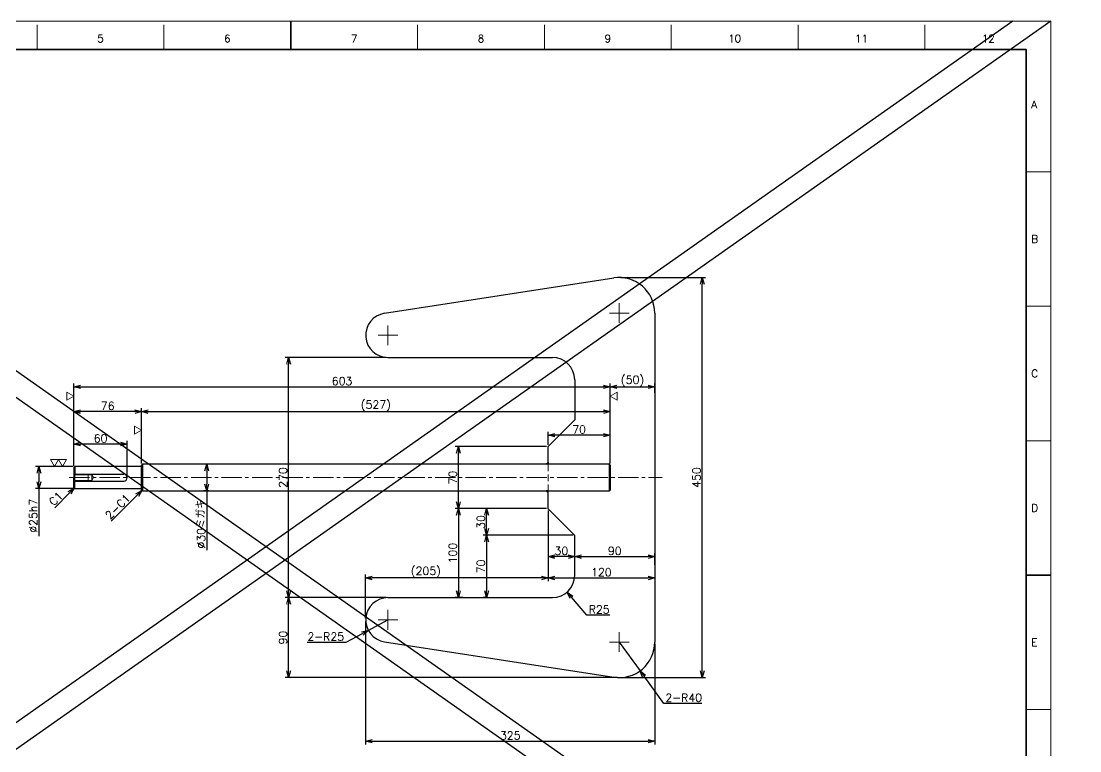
# Model space of a CAD drawing. Header units: millimetres. Extents: x 0 to 3254, y -17 to 1242.
# Drawn here: x 607 to 1797, y 421 to 1242 of the extents above; entities that cross this region are included whole.
import ezdxf
from ezdxf import colors
from ezdxf.entities.mleader import LeaderData, LeaderLine
from ezdxf.enums import TextEntityAlignment as Align
from ezdxf.math import Vec2, Vec3

# ---------------------------------------------------------------- set-up
doc = ezdxf.new("R2010")
doc.units = ezdxf.units.MM
doc.header["$LTSCALE"] = 1.2
doc.header["$PDMODE"] = 99
doc.header["$PDSIZE"] = 1
doc.linetypes.add('CENTER2', pattern=[28.575, 19.05, -3.175, 3.175, -3.175])
doc.linetypes.add('HIDDEN', pattern=[9.525, 6.35, -3.175])
for name, color, linetype, lineweight in [('01_NORMAL', 7, 'Continuous', 25), ('04_HIDDEN', 2, 'HIDDEN', 13), ('05_CENTER', 4, 'CENTER2', 13), ('08_DIM', 3, 'Continuous', 13), ('90_FRAME', 5, 'Continuous', 35)]:
    doc.layers.add(name, color=color, linetype=linetype, lineweight=lineweight)
doc.layers.add('91_BLANK', color=5, linetype='Continuous', lineweight=0, plot=False)
doc.styles.add('KSS_TXT', font='txt.shx', dxfattribs={"bigfont": 'extfont2.shx'})
doc.styles.get("Standard").update_dxf_attribs({"font": 'txt.shx', "bigfont": 'extfont2.shx'})
doc.dimstyles.new('KSS_DIM', dxfattribs={"dimscale": 3, "dimtxt": 3, "dimasz": 2.5, "dimexe": 1.25, "dimexo": 0.625, "dimtad": 1, "dimdsep": 46, "dimtxsty": 'KSS_TXT', "dimblk": 'OPEN30', "dimcen": 0, "dimazin": 2, "dimtfac": 0.75, "dimtmove": 0, "dimatfit": 3, "dimldrblk": 'OPEN30', "dimfxl": 1.25, "dimtolj": 1, "dimarcsym": 0})
doc.dimstyles.new('KSS_DIM$4', dxfattribs={"dimscale": 3, "dimtxt": 3, "dimasz": 2.5, "dimexe": 1.25, "dimexo": 0.625, "dimtad": 1, "dimtih": 1, "dimtoh": 1, "dimdsep": 46, "dimtxsty": 'KSS_TXT', "dimblk": 'OPEN30', "dimcen": 0, "dimse1": 1, "dimazin": 2, "dimtfac": 0.75, "dimtofl": 0, "dimtmove": 0, "dimatfit": 3, "dimldrblk": 'OPEN30', "dimfxl": 1.25, "dimtolj": 1, "dimarcsym": 0})

# ---------------------------------------------------------------- blocks, each defined once
blk = doc.blocks.new('_Open30')
at = {"color": 0, "linetype": 'ByBlock', "lineweight": -2}
for p, q in [((-1, 0.27), (0, 0)), ((0, 0), (-1, -0.27)), ((0, 0), (-1, 0))]:
    blk.add_line(p, q, dxfattribs=at)
blk = doc.blocks.new('*D143')
at = {"layer": '08_DIM', "color": 0, "lineweight": -2, "transparency": 16777216}
for p, q in [((665.8, 741.7), (665.8, 769.8)), ((718.3, 766), (673.3, 766)), ((725.8, 730.2), (725.8, 769.8))]:
    blk.add_line(p, q, dxfattribs=at)
at = {"layer": 'Defpoints', "color": 0, "transparency": 16777216}
for p in [(665.8, 766), (665.8, 739.9), (725.8, 728.4)]:
    blk.add_point(p, dxfattribs=at)
at = {"layer": '08_DIM', "color": 0, "lineweight": -2, "transparency": 16777216, "xscale": 7.5, "yscale": 7.5, "zscale": 7.5, "rotation": 180}
blk.add_blockref('_Open30', (665.8, 766), dxfattribs=at)
at = {"layer": '08_DIM', "color": 0, "lineweight": -2, "transparency": 16777216, "xscale": 7.5, "yscale": 7.5, "zscale": 7.5}
blk.add_blockref('_Open30', (725.8, 766), dxfattribs=at)
at = {"layer": '08_DIM', "color": 0, "transparency": 16777216, "insert": (695.8, 772.4), "char_height": 9, "attachment_point": 5, "style": 'KSS_TXT'}
blk.add_mtext('\\A1;60', dxfattribs=at)
blk = doc.blocks.new('*D146')
at = {"layer": '08_DIM', "color": 0, "lineweight": -2, "transparency": 16777216}
for p, q in [((1017, 863.4), (903.5, 863.4)), ((907.2, 600.9), (907.2, 855.9)), ((1017, 593.4), (903.5, 593.4))]:
    blk.add_line(p, q, dxfattribs=at)
at = {"layer": 'Defpoints', "color": 0, "transparency": 16777216}
for p in [(907.2, 863.4), (1018.8, 863.4), (1018.8, 593.4)]:
    blk.add_point(p, dxfattribs=at)
at = {"layer": '08_DIM', "color": 0, "lineweight": -2, "transparency": 16777216, "xscale": 7.5, "yscale": 7.5, "zscale": 7.5}
for p, rotation in [((907.2, 863.4), 90), ((907.2, 593.4), 270)]:
    blk.add_blockref('_Open30', p, dxfattribs=dict(at, rotation=rotation))
at = {"layer": '08_DIM', "color": 0, "transparency": 16777216, "insert": (900.9, 728.4), "char_height": 9, "attachment_point": 5, "rotation": 90, "style": 'KSS_TXT'}
blk.add_mtext('\\A1;270', dxfattribs=at)
blk = doc.blocks.new('*D147')
at = {"layer": '08_DIM', "color": 0, "lineweight": -2, "transparency": 16777216}
for p, q in [((1017, 593.4), (903.5, 593.4)), ((907.2, 510.9), (907.2, 585.9)), ((1277, 503.4), (903.5, 503.4))]:
    blk.add_line(p, q, dxfattribs=at)
at = {"layer": 'Defpoints', "color": 0, "transparency": 16777216}
for p in [(907.2, 593.4), (1018.8, 593.4), (1278.8, 503.4)]:
    blk.add_point(p, dxfattribs=at)
at = {"layer": '08_DIM', "color": 0, "lineweight": -2, "transparency": 16777216, "xscale": 7.5, "yscale": 7.5, "zscale": 7.5}
for p, rotation in [((907.2, 593.4), 90), ((907.2, 503.4), 270)]:
    blk.add_blockref('_Open30', p, dxfattribs=dict(at, rotation=rotation))
at = {"layer": '08_DIM', "color": 0, "transparency": 16777216, "insert": (900.9, 548.4), "char_height": 9, "attachment_point": 5, "rotation": 90, "style": 'KSS_TXT'}
blk.add_mtext('\\A1;90', dxfattribs=at)
blk = doc.blocks.new('*D149')
at = {"layer": '08_DIM', "color": 0, "lineweight": -2, "transparency": 16777216}
for p, q in [((665.8, 741.7), (665.8, 834.1)), ((1268.8, 744.2), (1268.8, 834.1)), ((673.3, 830.4), (1261.3, 830.4))]:
    blk.add_line(p, q, dxfattribs=at)
at = {"layer": 'Defpoints', "color": 0, "transparency": 16777216}
for p in [(1268.8, 830.4), (665.8, 739.9), (1268.8, 742.4)]:
    blk.add_point(p, dxfattribs=at)
at = {"layer": '08_DIM', "color": 0, "lineweight": -2, "transparency": 16777216, "xscale": 7.5, "yscale": 7.5, "zscale": 7.5, "rotation": 180}
blk.add_blockref('_Open30', (665.8, 830.4), dxfattribs=at)
at = {"layer": '08_DIM', "color": 0, "lineweight": -2, "transparency": 16777216, "xscale": 7.5, "yscale": 7.5, "zscale": 7.5}
blk.add_blockref('_Open30', (1268.8, 830.4), dxfattribs=at)
at = {"layer": '08_DIM', "color": 0, "transparency": 16777216, "insert": (967.3, 836.8), "char_height": 9, "attachment_point": 5, "style": 'KSS_TXT'}
blk.add_mtext('\\A1;603', dxfattribs=at)
blk = doc.blocks.new('*D150')
at = {"layer": '08_DIM', "color": 0, "lineweight": -2, "transparency": 16777216}
for p, q in [((817.5, 743.4), (811.4, 743.4)), ((815.2, 735.9), (815.2, 720.9)), ((817.5, 713.4), (811.4, 713.4)), ((815.2, 713.4), (815.2, 646.6))]:
    blk.add_line(p, q, dxfattribs=at)
at = {"layer": 'Defpoints', "color": 0, "transparency": 16777216}
for p in [(819.4, 743.4), (815.2, 713.4), (819.4, 713.4)]:
    blk.add_point(p, dxfattribs=at)
at = {"layer": '08_DIM', "color": 0, "lineweight": -2, "transparency": 16777216, "xscale": 7.5, "yscale": 7.5, "zscale": 7.5}
for p, rotation in [((815.2, 743.4), 90), ((815.2, 713.4), 270)]:
    blk.add_blockref('_Open30', p, dxfattribs=dict(at, rotation=rotation))
at = {"layer": '08_DIM', "color": 0, "transparency": 16777216, "insert": (808.8, 676.2), "char_height": 9, "attachment_point": 5, "rotation": 90, "style": 'KSS_TXT'}
blk.add_mtext('\\A1;%%C30ミガキ', dxfattribs=at)
blk = doc.blocks.new('*D151')
at = {"layer": '08_DIM', "color": 0, "lineweight": -2, "transparency": 16777216}
for p, q in [((741.8, 744.2), (741.8, 806.3)), ((749.3, 802.5), (1261.3, 802.5)), ((1268.8, 744.2), (1268.8, 806.3))]:
    blk.add_line(p, q, dxfattribs=at)
at = {"layer": 'Defpoints', "color": 0, "transparency": 16777216}
for p in [(1268.8, 802.5), (741.8, 742.4), (1268.8, 742.4)]:
    blk.add_point(p, dxfattribs=at)
at = {"layer": '08_DIM', "color": 0, "lineweight": -2, "transparency": 16777216, "xscale": 7.5, "yscale": 7.5, "zscale": 7.5, "rotation": 180}
blk.add_blockref('_Open30', (741.8, 802.5), dxfattribs=at)
at = {"layer": '08_DIM', "color": 0, "lineweight": -2, "transparency": 16777216, "xscale": 7.5, "yscale": 7.5, "zscale": 7.5}
blk.add_blockref('_Open30', (1268.8, 802.5), dxfattribs=at)
at = {"layer": '08_DIM', "color": 0, "transparency": 16777216, "insert": (1005.3, 808.9), "char_height": 9, "attachment_point": 5, "style": 'KSS_TXT'}
blk.add_mtext('\\A1;(527)', dxfattribs=at)
blk = doc.blocks.new('*D152')
at = {"layer": '08_DIM', "color": 0, "lineweight": -2, "transparency": 16777216}
for p, q in [((665.8, 741.7), (665.8, 806.3)), ((734.3, 802.5), (673.3, 802.5)), ((741.8, 744.2), (741.8, 806.3))]:
    blk.add_line(p, q, dxfattribs=at)
at = {"layer": 'Defpoints', "color": 0, "transparency": 16777216}
for p in [(665.8, 802.5), (665.8, 739.9), (741.8, 742.4)]:
    blk.add_point(p, dxfattribs=at)
at = {"layer": '08_DIM', "color": 0, "lineweight": -2, "transparency": 16777216, "xscale": 7.5, "yscale": 7.5, "zscale": 7.5, "rotation": 180}
blk.add_blockref('_Open30', (665.8, 802.5), dxfattribs=at)
at = {"layer": '08_DIM', "color": 0, "lineweight": -2, "transparency": 16777216, "xscale": 7.5, "yscale": 7.5, "zscale": 7.5}
blk.add_blockref('_Open30', (741.8, 802.5), dxfattribs=at)
at = {"layer": '08_DIM', "color": 0, "transparency": 16777216, "insert": (703.8, 808.9), "char_height": 9, "attachment_point": 5, "style": 'KSS_TXT'}
blk.add_mtext('\\A1;76', dxfattribs=at)
blk = doc.blocks.new('*D153')
at = {"layer": '08_DIM', "color": 0, "lineweight": -2, "transparency": 16777216}
for p, q in [((993.8, 566.3), (993.8, 428.2)), ((1318.8, 541.3), (1318.8, 428.2)), ((1001.3, 431.9), (1311.3, 431.9))]:
    blk.add_line(p, q, dxfattribs=at)
at = {"layer": 'Defpoints', "color": 0, "transparency": 16777216}
for p in [(993.8, 568.1), (1318.8, 543.1), (1318.8, 431.9)]:
    blk.add_point(p, dxfattribs=at)
at = {"layer": '08_DIM', "color": 0, "lineweight": -2, "transparency": 16777216, "xscale": 7.5, "yscale": 7.5, "zscale": 7.5, "rotation": 180}
blk.add_blockref('_Open30', (993.8, 431.9), dxfattribs=at)
at = {"layer": '08_DIM', "color": 0, "lineweight": -2, "transparency": 16777216, "xscale": 7.5, "yscale": 7.5, "zscale": 7.5}
blk.add_blockref('_Open30', (1318.8, 431.9), dxfattribs=at)
at = {"layer": '08_DIM', "color": 0, "transparency": 16777216, "insert": (1156.3, 438.3), "char_height": 9, "attachment_point": 5, "style": 'KSS_TXT'}
blk.add_mtext('\\A1;325', dxfattribs=at)
blk = doc.blocks.new('*D154')
at = {"layer": '08_DIM', "color": 0, "lineweight": -2, "transparency": 16777216}
for p, q in [((665, 740.9), (622.8, 740.9)), ((626.6, 733.4), (626.6, 723.4)), ((665, 715.9), (622.8, 715.9)), ((626.6, 715.9), (626.6, 662.5))]:
    blk.add_line(p, q, dxfattribs=at)
at = {"layer": 'Defpoints', "color": 0, "transparency": 16777216}
for p in [(666.8, 740.9), (626.6, 715.9), (666.8, 715.9)]:
    blk.add_point(p, dxfattribs=at)
at = {"layer": '08_DIM', "color": 0, "lineweight": -2, "transparency": 16777216, "xscale": 7.5, "yscale": 7.5, "zscale": 7.5}
for p, rotation in [((626.6, 740.9), 90), ((626.6, 715.9), 270)]:
    blk.add_blockref('_Open30', p, dxfattribs=dict(at, rotation=rotation))
at = {"layer": '08_DIM', "color": 0, "transparency": 16777216, "insert": (620.2, 685.4), "char_height": 9, "attachment_point": 5, "rotation": 90, "style": 'KSS_TXT'}
blk.add_mtext('\\A1;%%C25h7', dxfattribs=at)
blk = doc.blocks.new('*D155')
at = {"layer": '08_DIM', "color": 0, "lineweight": -2, "transparency": 16777216}
blk.add_line((661, 711.1), (644.5, 694.5), dxfattribs=at)
at = {"layer": 'Defpoints', "color": 0, "transparency": 16777216}
for p in [(666.3, 716.4), (623.1, 673.1), (623.1, 673.1)]:
    blk.add_point(p, dxfattribs=at)
at = {"layer": '08_DIM', "color": 0, "lineweight": -2, "transparency": 16777216, "xscale": 7.5, "yscale": 7.5, "zscale": 7.5, "rotation": 44.99999999979165}
blk.add_blockref('_Open30', (666.3, 716.4), dxfattribs=at)
at = {"layer": '08_DIM', "color": 0, "transparency": 16777216, "insert": (645.6, 704.6), "char_height": 9, "attachment_point": 5, "rotation": 45, "style": 'KSS_TXT'}
blk.add_mtext('\\A1;C1', dxfattribs=at)
blk = doc.blocks.new('*D156')
at = {"layer": '08_DIM', "color": 0, "lineweight": -2, "transparency": 16777216}
blk.add_line((737, 708.6), (707.7, 679.2), dxfattribs=at)
at = {"layer": 'Defpoints', "color": 0, "transparency": 16777216}
for p in [(742.3, 713.9), (699.1, 670.6), (699.1, 670.6)]:
    blk.add_point(p, dxfattribs=at)
at = {"layer": '08_DIM', "color": 0, "lineweight": -2, "transparency": 16777216, "xscale": 7.5, "yscale": 7.5, "zscale": 7.5, "rotation": 44.99999999979165}
blk.add_blockref('_Open30', (742.3, 713.9), dxfattribs=at)
at = {"layer": '08_DIM', "color": 0, "transparency": 16777216, "insert": (715.1, 695.7), "char_height": 9, "attachment_point": 5, "rotation": 45, "style": 'KSS_TXT'}
blk.add_mtext('\\A1;2-C1', dxfattribs=at)
blk = doc.blocks.new('p1ba02')
for p, q in [((-1.5, 2.6), (1.5, 2.6)), ((0, 0), (-1.5, 2.6)), ((1.5, 2.6), (0, 0)), ((3, 0), (1.5, 2.6)), ((1.5, 2.6), (4.5, 2.6)), ((4.5, 2.6), (3, 0))]:
    blk.add_line(p, q)
blk = doc.blocks.new('p1ba01')
for p, q in [((0, 0), (-1.5, 2.6)), ((-1.5, 2.6), (1.5, 2.6)), ((1.5, 2.6), (0, 0))]:
    blk.add_line(p, q)
blk = doc.blocks.new('*D160')
at = {"layer": '08_DIM', "color": 0, "lineweight": -2, "transparency": 16777216}
for p, q in [((1198.8, 691.5), (1198.8, 611.8)), ((993.8, 570.2), (993.8, 619.3)), ((1191.3, 615.5), (1001.3, 615.5))]:
    blk.add_line(p, q, dxfattribs=at)
at = {"layer": 'Defpoints', "color": 0, "transparency": 16777216}
for p in [(1198.8, 693.4), (993.8, 615.5), (993.8, 568.4)]:
    blk.add_point(p, dxfattribs=at)
at = {"layer": '08_DIM', "color": 0, "lineweight": -2, "transparency": 16777216, "xscale": 7.5, "yscale": 7.5, "zscale": 7.5, "rotation": 180}
blk.add_blockref('_Open30', (993.8, 615.5), dxfattribs=at)
at = {"layer": '08_DIM', "color": 0, "lineweight": -2, "transparency": 16777216, "xscale": 7.5, "yscale": 7.5, "zscale": 7.5}
blk.add_blockref('_Open30', (1198.8, 615.5), dxfattribs=at)
at = {"layer": '08_DIM', "color": 0, "transparency": 16777216, "insert": (1061.5, 621.9), "char_height": 9, "attachment_point": 5, "style": 'KSS_TXT'}
blk.add_mtext('\\A1;(205)', dxfattribs=at)
blk = doc.blocks.new('*D161')
at = {"layer": '08_DIM', "color": 0, "lineweight": -2, "transparency": 16777216}
for p, q in [((1198.8, 691.5), (1198.8, 635.7)), ((1228.8, 635.2), (1228.8, 643.2)), ((1221.3, 639.5), (1206.3, 639.5))]:
    blk.add_line(p, q, dxfattribs=at)
at = {"layer": 'Defpoints', "color": 0, "transparency": 16777216}
for p in [(1198.8, 693.4), (1198.8, 639.5), (1228.8, 633.4)]:
    blk.add_point(p, dxfattribs=at)
at = {"layer": '08_DIM', "color": 0, "lineweight": -2, "transparency": 16777216, "xscale": 7.5, "yscale": 7.5, "zscale": 7.5, "rotation": 180}
blk.add_blockref('_Open30', (1198.8, 639.5), dxfattribs=at)
at = {"layer": '08_DIM', "color": 0, "lineweight": -2, "transparency": 16777216, "xscale": 7.5, "yscale": 7.5, "zscale": 7.5}
blk.add_blockref('_Open30', (1228.8, 639.5), dxfattribs=at)
at = {"layer": '08_DIM', "color": 0, "transparency": 16777216, "insert": (1213.8, 645.9), "char_height": 9, "attachment_point": 5, "style": 'KSS_TXT'}
blk.add_mtext('\\A1;30', dxfattribs=at)
blk = doc.blocks.new('*D162')
at = {"layer": '08_DIM', "color": 0, "lineweight": -2, "transparency": 16777216}
for p, q in [((1198.8, 691.5), (1198.8, 611.8)), ((1206.3, 615.5), (1311.3, 615.5)), ((1318.8, 616.8), (1318.8, 611.8))]:
    blk.add_line(p, q, dxfattribs=at)
at = {"layer": 'Defpoints', "color": 0, "transparency": 16777216}
for p in [(1198.8, 693.4), (1318.8, 618.6), (1318.8, 615.5)]:
    blk.add_point(p, dxfattribs=at)
at = {"layer": '08_DIM', "color": 0, "lineweight": -2, "transparency": 16777216, "xscale": 7.5, "yscale": 7.5, "zscale": 7.5, "rotation": 180}
blk.add_blockref('_Open30', (1198.8, 615.5), dxfattribs=at)
at = {"layer": '08_DIM', "color": 0, "lineweight": -2, "transparency": 16777216, "xscale": 7.5, "yscale": 7.5, "zscale": 7.5}
blk.add_blockref('_Open30', (1318.8, 615.5), dxfattribs=at)
at = {"layer": '08_DIM', "color": 0, "transparency": 16777216, "insert": (1258.8, 621.9), "char_height": 9, "attachment_point": 5, "style": 'KSS_TXT'}
blk.add_mtext('\\A1;120', dxfattribs=at)
blk = doc.blocks.new('*D163')
at = {"layer": '08_DIM', "color": 0, "lineweight": -2, "transparency": 16777216}
for p, q in [((1197, 693.4), (1094.3, 693.4)), ((1098.1, 685.9), (1098.1, 600.9)), ((1103.5, 593.4), (1094.3, 593.4))]:
    blk.add_line(p, q, dxfattribs=at)
at = {"layer": 'Defpoints', "color": 0, "transparency": 16777216}
for p in [(1198.8, 693.4), (1098.1, 593.4), (1105.4, 593.4)]:
    blk.add_point(p, dxfattribs=at)
at = {"layer": '08_DIM', "color": 0, "lineweight": -2, "transparency": 16777216, "xscale": 7.5, "yscale": 7.5, "zscale": 7.5}
for p, rotation in [((1098.1, 693.4), 90), ((1098.1, 593.4), 270)]:
    blk.add_blockref('_Open30', p, dxfattribs=dict(at, rotation=rotation))
at = {"layer": '08_DIM', "color": 0, "transparency": 16777216, "insert": (1091.7, 643.4), "char_height": 9, "attachment_point": 5, "rotation": 90, "style": 'KSS_TXT'}
blk.add_mtext('\\A1;100', dxfattribs=at)
blk = doc.blocks.new('*D164')
at = {"layer": '08_DIM', "color": 0, "lineweight": -2, "transparency": 16777216}
for p, q in [((1197, 763.4), (1094.3, 763.4)), ((1098.1, 700.9), (1098.1, 755.9)), ((1197, 693.4), (1094.3, 693.4))]:
    blk.add_line(p, q, dxfattribs=at)
at = {"layer": 'Defpoints', "color": 0, "transparency": 16777216}
for p in [(1098.1, 763.4), (1198.8, 763.4), (1198.8, 693.4)]:
    blk.add_point(p, dxfattribs=at)
at = {"layer": '08_DIM', "color": 0, "lineweight": -2, "transparency": 16777216, "xscale": 7.5, "yscale": 7.5, "zscale": 7.5}
for p, rotation in [((1098.1, 763.4), 90), ((1098.1, 693.4), 270)]:
    blk.add_blockref('_Open30', p, dxfattribs=dict(at, rotation=rotation))
at = {"layer": '08_DIM', "color": 0, "transparency": 16777216, "insert": (1091.7, 728.4), "char_height": 9, "attachment_point": 5, "rotation": 90, "style": 'KSS_TXT'}
blk.add_mtext('\\A1;70', dxfattribs=at)
blk = doc.blocks.new('*D165')
at = {"layer": '08_DIM', "color": 0, "lineweight": -2, "transparency": 16777216}
for p, q in [((1197, 693.4), (1126, 693.4)), ((1129.8, 670.9), (1129.8, 685.9)), ((1227, 663.4), (1126, 663.4))]:
    blk.add_line(p, q, dxfattribs=at)
at = {"layer": 'Defpoints', "color": 0, "transparency": 16777216}
for p in [(1129.8, 693.4), (1198.8, 693.4), (1228.8, 663.4)]:
    blk.add_point(p, dxfattribs=at)
at = {"layer": '08_DIM', "color": 0, "lineweight": -2, "transparency": 16777216, "xscale": 7.5, "yscale": 7.5, "zscale": 7.5}
for p, rotation in [((1129.8, 693.4), 90), ((1129.8, 663.4), 270)]:
    blk.add_blockref('_Open30', p, dxfattribs=dict(at, rotation=rotation))
at = {"layer": '08_DIM', "color": 0, "transparency": 16777216, "insert": (1123.4, 678.4), "char_height": 9, "attachment_point": 5, "rotation": 90, "style": 'KSS_TXT'}
blk.add_mtext('\\A1;30', dxfattribs=at)
blk = doc.blocks.new('*D166')
at = {"layer": '08_DIM', "color": 0, "lineweight": -2, "transparency": 16777216}
for p, q in [((1227, 663.4), (1126, 663.4)), ((1129.8, 655.9), (1129.8, 600.9)), ((1131.1, 593.4), (1126, 593.4))]:
    blk.add_line(p, q, dxfattribs=at)
at = {"layer": 'Defpoints', "color": 0, "transparency": 16777216}
for p in [(1228.8, 663.4), (1129.8, 593.4), (1132.9, 593.4)]:
    blk.add_point(p, dxfattribs=at)
at = {"layer": '08_DIM', "color": 0, "lineweight": -2, "transparency": 16777216, "xscale": 7.5, "yscale": 7.5, "zscale": 7.5}
for p, rotation in [((1129.8, 663.4), 90), ((1129.8, 593.4), 270)]:
    blk.add_blockref('_Open30', p, dxfattribs=dict(at, rotation=rotation))
at = {"layer": '08_DIM', "color": 0, "transparency": 16777216, "insert": (1123.4, 628.4), "char_height": 9, "attachment_point": 5, "rotation": 90, "style": 'KSS_TXT'}
blk.add_mtext('\\A1;70', dxfattribs=at)
blk = doc.blocks.new('*D167')
at = {"layer": '08_DIM', "color": 0, "lineweight": -2, "transparency": 16777216}
for p, q in [((1228.8, 635.2), (1228.8, 643.2)), ((1318.8, 630.2), (1318.8, 643.2)), ((1236.3, 639.5), (1311.3, 639.5))]:
    blk.add_line(p, q, dxfattribs=at)
at = {"layer": 'Defpoints', "color": 0, "transparency": 16777216}
for p in [(1228.8, 633.4), (1318.8, 639.5), (1318.8, 628.4)]:
    blk.add_point(p, dxfattribs=at)
at = {"layer": '08_DIM', "color": 0, "lineweight": -2, "transparency": 16777216, "xscale": 7.5, "yscale": 7.5, "zscale": 7.5, "rotation": 180}
blk.add_blockref('_Open30', (1228.8, 639.5), dxfattribs=at)
at = {"layer": '08_DIM', "color": 0, "lineweight": -2, "transparency": 16777216, "xscale": 7.5, "yscale": 7.5, "zscale": 7.5}
blk.add_blockref('_Open30', (1318.8, 639.5), dxfattribs=at)
at = {"layer": '08_DIM', "color": 0, "transparency": 16777216, "insert": (1273.8, 645.9), "char_height": 9, "attachment_point": 5, "style": 'KSS_TXT'}
blk.add_mtext('\\A1;90', dxfattribs=at)
blk = doc.blocks.new('*D168')
at = {"layer": '08_DIM', "color": 0, "lineweight": -2, "transparency": 16777216}
for p, q in [((1268.8, 744.2), (1268.8, 834.1)), ((1318.8, 823.7), (1318.8, 834.1)), ((1276.3, 830.4), (1311.3, 830.4))]:
    blk.add_line(p, q, dxfattribs=at)
at = {"layer": 'Defpoints', "color": 0, "transparency": 16777216}
for p in [(1318.8, 830.4), (1318.8, 821.9), (1268.8, 742.4)]:
    blk.add_point(p, dxfattribs=at)
at = {"layer": '08_DIM', "color": 0, "lineweight": -2, "transparency": 16777216, "xscale": 7.5, "yscale": 7.5, "zscale": 7.5, "rotation": 180}
blk.add_blockref('_Open30', (1268.8, 830.4), dxfattribs=at)
at = {"layer": '08_DIM', "color": 0, "lineweight": -2, "transparency": 16777216, "xscale": 7.5, "yscale": 7.5, "zscale": 7.5}
blk.add_blockref('_Open30', (1318.8, 830.4), dxfattribs=at)
at = {"layer": '08_DIM', "color": 0, "transparency": 16777216, "insert": (1293.8, 836.8), "char_height": 9, "attachment_point": 5, "style": 'KSS_TXT'}
blk.add_mtext('\\A1;(50)', dxfattribs=at)
blk = doc.blocks.new('*D169')
at = {"layer": '08_DIM', "color": 0, "lineweight": -2, "transparency": 16777216}
for p, q in [((1280.7, 953.4), (1375.9, 953.4)), ((1372.2, 510.9), (1372.2, 945.9)), ((1280.7, 503.4), (1375.9, 503.4))]:
    blk.add_line(p, q, dxfattribs=at)
at = {"layer": 'Defpoints', "color": 0, "transparency": 16777216}
for p in [(1278.8, 953.4), (1372.2, 953.4), (1278.8, 503.4)]:
    blk.add_point(p, dxfattribs=at)
at = {"layer": '08_DIM', "color": 0, "lineweight": -2, "transparency": 16777216, "xscale": 7.5, "yscale": 7.5, "zscale": 7.5}
for p, rotation in [((1372.2, 953.4), 90), ((1372.2, 503.4), 270)]:
    blk.add_blockref('_Open30', p, dxfattribs=dict(at, rotation=rotation))
at = {"layer": '08_DIM', "color": 0, "transparency": 16777216, "insert": (1365.8, 728.4), "char_height": 9, "attachment_point": 5, "rotation": 90, "style": 'KSS_TXT'}
blk.add_mtext('\\A1;450', dxfattribs=at)
blk = doc.blocks.new('*D170')
at = {"layer": '08_DIM', "color": 0, "lineweight": -2, "transparency": 16777216}
for p, q in [((1198.8, 765.2), (1198.8, 779.8)), ((1261.3, 776), (1206.3, 776)), ((1268.8, 744.2), (1268.8, 779.8))]:
    blk.add_line(p, q, dxfattribs=at)
at = {"layer": 'Defpoints', "color": 0, "transparency": 16777216}
for p in [(1198.8, 776), (1198.8, 763.4), (1268.8, 742.4)]:
    blk.add_point(p, dxfattribs=at)
at = {"layer": '08_DIM', "color": 0, "lineweight": -2, "transparency": 16777216, "xscale": 7.5, "yscale": 7.5, "zscale": 7.5, "rotation": 180}
blk.add_blockref('_Open30', (1198.8, 776), dxfattribs=at)
at = {"layer": '08_DIM', "color": 0, "lineweight": -2, "transparency": 16777216, "xscale": 7.5, "yscale": 7.5, "zscale": 7.5}
blk.add_blockref('_Open30', (1268.8, 776), dxfattribs=at)
at = {"layer": '08_DIM', "color": 0, "transparency": 16777216, "insert": (1233.8, 782.4), "char_height": 9, "attachment_point": 5, "style": 'KSS_TXT'}
blk.add_mtext('\\A1;70', dxfattribs=at)
blk = doc.blocks.new('*D171')
at = {"layer": '08_DIM', "color": 0, "lineweight": -2, "transparency": 16777216}
for p, q in [((1329, 474.4), (1306.8, 504.9)), ((1371.7, 474.4), (1329, 474.4))]:
    blk.add_line(p, q, dxfattribs=at)
at = {"layer": 'Defpoints', "color": 0, "transparency": 16777216}
for p in [(1278.8, 543.4), (1302.4, 511)]:
    blk.add_point(p, dxfattribs=at)
at = {"layer": '08_DIM', "color": 0, "lineweight": -2, "transparency": 16777216, "xscale": 7.5, "yscale": 7.5, "zscale": 7.5, "rotation": 126.0367919737459}
blk.add_blockref('_Open30', (1302.4, 511), dxfattribs=at)
at = {"layer": '08_DIM', "color": 0, "transparency": 16777216, "insert": (1351.3, 480.8), "char_height": 9, "attachment_point": 5, "style": 'KSS_TXT'}
blk.add_mtext('\\A1;\\A1;2-R40', dxfattribs=at)
blk = doc.blocks.new('*D172')
at = {"layer": '08_DIM', "color": 0, "lineweight": -2, "transparency": 16777216}
for p, q in [((971.8, 543.1), (990.2, 553)), ((927.9, 543.1), (971.8, 543.1))]:
    blk.add_line(p, q, dxfattribs=at)
at = {"layer": 'Defpoints', "color": 0, "transparency": 16777216}
for p in [(1018.8, 568.4), (996.8, 556.5)]:
    blk.add_point(p, dxfattribs=at)
at = {"layer": '08_DIM', "color": 0, "lineweight": -2, "transparency": 16777216, "xscale": 7.5, "yscale": 7.5, "zscale": 7.5, "rotation": 28.22911524773054}
blk.add_blockref('_Open30', (996.8, 556.5), dxfattribs=at)
at = {"layer": '08_DIM', "color": 0, "transparency": 16777216, "insert": (948.9, 549.5), "char_height": 9, "attachment_point": 5, "style": 'KSS_TXT'}
blk.add_mtext('\\A1;\\A1;2-R25', dxfattribs=at)
blk = doc.blocks.new('*D173')
at = {"layer": '08_DIM', "color": 0, "lineweight": -2, "transparency": 16777216}
for p, q in [((1242.4, 573.7), (1225.1, 593.7)), ((1268.3, 573.7), (1242.4, 573.7))]:
    blk.add_line(p, q, dxfattribs=at)
at = {"layer": 'Defpoints', "color": 0, "transparency": 16777216}
for p in [(1203.8, 618.4), (1220.2, 599.4)]:
    blk.add_point(p, dxfattribs=at)
at = {"layer": '08_DIM', "color": 0, "lineweight": -2, "transparency": 16777216, "xscale": 7.5, "yscale": 7.5, "zscale": 7.5, "rotation": 130.7789212035434}
blk.add_blockref('_Open30', (1220.2, 599.4), dxfattribs=at)
at = {"layer": '08_DIM', "color": 0, "transparency": 16777216, "insert": (1256.3, 580), "char_height": 9, "attachment_point": 5, "style": 'KSS_TXT'}
blk.add_mtext('\\A1;R25', dxfattribs=at)
blk = doc.blocks.new('AM_BALLOON1')
at = {"transparency": 16777216}
blk.add_circle((0, 0), 5, dxfattribs=at)
blk.add_attdef('B_NUMBER', text='', height=3, dxfattribs=at).set_placement((0, 0), align=Align.MIDDLE_CENTER)
blk = doc.blocks.new('_OPEN')
at = {"color": 0, "linetype": 'ByBlock'}
for p, q in [((-1, 0.17), (0, 0)), ((0, 0), (-1, -0.17)), ((0, 0), (-1, 0))]:
    blk.add_line(p, q, dxfattribs=at)

msp = doc.modelspace()

# ---------------------------------------------------------------- linework, layer by layer
msp.add_line((0, 1241.619), (1764.068, 0))
at = {"color": 1}
for p, q in [((0, 1241.619), (1764.068, 0)), ((1764.068, 1241.619), (0, 0)), ((1721.444, 1241.619), (0, 30)), ((42.623, 1241.619), (1764.068, 30))]:
    msp.add_line(p, q, dxfattribs=at)
at = {"color": 0}
for p, q in [((1015.017, 913.061), (1272.726, 952.885)), ((1318.835, 913.354), (1318.835, 728.354)), ((1018.835, 863.354), (1203.835, 863.354)), ((1228.835, 838.354), (1228.835, 793.354)), ((1228.835, 793.354), (1198.835, 763.354)), ((1198.835, 743.354), (1198.835, 763.354)), ((666.835, 740.854), (665.835, 739.854)), ((665.835, 739.854), (665.835, 728.354)), ((741.835, 740.854), (666.835, 740.854)), ((666.835, 740.854), (666.835, 732.354)), ((741.835, 742.354), (742.835, 743.354)), ((741.835, 714.354), (741.835, 742.354)), ((742.835, 743.354), (742.835, 713.354)), ((1267.835, 743.354), (742.835, 743.354)), ((1267.835, 713.354), (1267.835, 743.354)), ((1268.835, 742.354), (1267.835, 743.354)), ((1268.835, 742.354), (1268.835, 714.354)), ((665.835, 732.354), (721.835, 732.354)), ((665.835, 716.854), (665.835, 728.354)), ((1318.835, 728.354), (1318.835, 543.354)), ((665.835, 724.354), (721.835, 724.354)), ((666.835, 715.854), (665.835, 716.854)), ((666.835, 715.854), (666.835, 724.354)), ((741.835, 715.854), (666.835, 715.854)), ((742.835, 713.354), (741.835, 714.354)), ((1268.835, 714.354), (1267.835, 713.354)), ((742.835, 713.354), (1267.835, 713.354)), ((1198.835, 693.354), (1198.835, 713.354)), ((1228.835, 663.354), (1198.835, 693.354)), ((1228.835, 618.354), (1228.835, 663.354)), ((1018.835, 593.354), (1203.835, 593.354)), ((1015.017, 543.647), (1272.726, 503.823))]:
    msp.add_line(p, q, dxfattribs=at)
at = {"color": 3}
for points in [[(1198.835, 743.354), (1196.835, 743.354), (1198.835, 745.354), (1198.835, 745.354)], [(1198.835, 713.354), (1196.835, 713.354), (1198.835, 711.354), (1198.835, 711.354)]]:
    msp.add_lwpolyline(points, close=True, dxfattribs=at)
at = {"color": 0}
for centre, radius, start, end in [((1278.835, 913.354), 40, 360, 98.784486), ((1018.835, 888.354), 25, 98.784486, 270), ((1203.835, 838.354), 25, 0, 90), ((721.835, 728.354), 4, 270, 90), ((1203.835, 618.354), 25, 270, 0), ((1018.835, 568.354), 25, 90, 261.215514), ((1278.835, 543.354), 40, 261.215514, 0)]:
    msp.add_arc(centre, radius, start, end, dxfattribs=at)
at = {"layer": '01_NORMAL', "color": 3}
for p, q in [((996.808, 556.529), (1018.835, 568.354)), ((1278.835, 543.354), (1302.367, 511.008))]:
    msp.add_line(p, q, dxfattribs=at)
at = {"layer": '04_HIDDEN'}
for p, q in [((1198.835, 743.354), (1198.835, 713.354)), ((666.835, 724.354), (666.835, 732.354))]:
    msp.add_line(p, q, dxfattribs=at)
at = {"layer": '04_HIDDEN', "ltscale": 5}
for p, q in [((681.835, 732.354), (665.835, 732.354)), ((685.835, 731.604), (665.835, 731.604)), ((681.835, 724.354), (681.835, 732.354)), ((687.711, 728.354), (685.835, 731.604)), ((685.835, 725.104), (685.835, 731.604)), ((685.835, 725.104), (687.711, 728.354)), ((665.835, 725.104), (685.835, 725.104)), ((665.835, 724.354), (681.835, 724.354))]:
    msp.add_line(p, q, dxfattribs=at)
at = {"layer": '05_CENTER'}
msp.add_line((660.347, 728.354), (1327.094, 728.354), dxfattribs=at)
at = {"layer": '08_DIM'}
for p, q in [((1278.835, 924.442), (1278.835, 902.266)), ((1289.923, 913.354), (1267.747, 913.354)), ((1018.835, 899.442), (1018.835, 877.266)), ((1029.923, 888.354), (1007.747, 888.354)), ((1018.835, 557.266), (1018.835, 579.442)), ((1029.923, 568.354), (1007.747, 568.354)), ((1278.835, 532.266), (1278.835, 554.442)), ((1289.923, 543.354), (1267.747, 543.354))]:
    msp.add_line(p, q, dxfattribs=at)
at = {"layer": '90_FRAME'}
for p, q in [((909.6, 1241.619), (909.6, 1209.75)), ((1764.068, 618.618), (1736.459, 618.618))]:
    msp.add_line(p, q, dxfattribs=at)
at = {"layer": '90_FRAME', "color": 4, "lineweight": 13}
for p, q in [((624.464, 1209.75), (624.464, 1237.359)), ((767.032, 1209.75), (767.032, 1237.359)), ((1052.169, 1209.75), (1052.169, 1237.359)), ((1194.737, 1209.75), (1194.737, 1237.359)), ((1337.305, 1209.75), (1337.305, 1237.359)), ((1479.873, 1209.75), (1479.873, 1237.359)), ((1622.441, 1209.75), (1622.441, 1237.359)), ((1764.068, 1072.29), (1736.459, 1072.29)), ((1764.068, 921.066), (1736.459, 921.066)), ((1764.068, 769.842), (1736.459, 769.842)), ((1764.068, 467.394), (1736.459, 467.394))]:
    msp.add_line(p, q, dxfattribs=at)
at = {"layer": '90_FRAME'}
msp.add_lwpolyline([(82.742, 27.485), (1736.459, 27.485), (1736.459, 1209.75), (82.742, 1209.75)], close=True, dxfattribs=at)
at = {"layer": '91_BLANK'}
msp.add_lwpolyline([(0, 0), (1764.068, 0), (1764.068, 1241.619), (0, 1241.619)], close=True, dxfattribs=at)

# ---------------------------------------------------------------- block references
at = {"layer": '08_DIM', "yscale": 3, "zscale": 3}
for p, xscale, rotation in [((665.835, 819.896), 3, 90), ((1268.835, 819.896), -3, 270), ((741.835, 781.77), 3, 90)]:
    msp.add_blockref('p1ba01', p, dxfattribs=dict(at, xscale=xscale, rotation=rotation))
at = {"layer": '08_DIM', "xscale": 3, "yscale": 3, "zscale": 3}
msp.add_blockref('p1ba02', (643.882, 740.854), dxfattribs=at)

# ---------------------------------------------------------------- texts
at = {"layer": '90_FRAME', "color": 0, "lineweight": 13, "style": 'KSS_TXT'}
for s, p in [('5', (695.748, 1215.249)), ('6', (838.316, 1215.249)), ('7', (980.884, 1215.249)), ('8', (1123.453, 1215.249)), ('9', (1266.021, 1215.249)), ('10', (1408.589, 1215.249)), ('11', (1551.157, 1215.249)), ('12', (1693.725, 1215.249))]:
    msp.add_text(s, height=8.52, dxfattribs=at).set_placement(p, align=Align.BOTTOM_CENTER)
for s, p in [('A', (1741.947, 1147.902)), ('B', (1741.947, 996.678)), ('C', (1741.947, 845.454)), ('D', (1741.947, 694.23)), ('E', (1741.947, 543.006))]:
    msp.add_text(s, height=8.52, dxfattribs=at).set_placement(p, align=Align.MIDDLE_LEFT)

# ---------------------------------------------------------------- dimensions: what is measured, and where the dimension line sits
at = {"layer": '08_DIM'}
for base, p1, p2, override, picture, middle in [((1372.15, 953.354), (1278.835, 503.354), (1278.835, 953.354), {"dimscale": 3, "dimarcsym": 1}, '*D169', (1365.769, 728.354)), ((907.237, 863.354), (1018.835, 593.354), (1018.835, 863.354), {"dimarcsym": 1}, '*D146', (900.862, 728.354)), ((1098.072, 763.354), (1198.835, 693.354), (1198.835, 763.354), {"dimarcsym": 1}, '*D164', (1091.697, 728.354)), ((1098.072, 593.354), (1198.835, 693.354), (1105.375, 593.354), {"dimarcsym": 1}, '*D163', (1091.697, 643.354)), ((1129.768, 693.354), (1228.835, 663.354), (1198.835, 693.354), {"dimscale": 3, "dimarcsym": 1}, '*D165', (1123.393, 678.354)), ((1129.768, 593.354), (1228.835, 663.354), (1132.93, 593.354), {"dimscale": 3, "dimarcsym": 1}, '*D166', (1123.393, 628.354)), ((907.237, 593.354), (1278.835, 503.354), (1018.835, 593.354), {"dimarcsym": 1}, '*D147', (900.862, 548.354))]:
    dim = msp.add_linear_dim(base=base, p1=p1, p2=p2, angle=90, dimstyle='KSS_DIM', override=override, dxfattribs=at)
    dim.commit()
    dim.dimension.update_dxf_attribs({"geometry": picture, "text_midpoint": middle})
for base, p1, p2, override, picture, middle in [((1268.835, 830.381), (665.835, 739.854), (1268.835, 742.354), {"dimarcsym": 1}, '*D149', (967.335, 836.756)), ((665.835, 802.518), (741.835, 742.354), (665.835, 739.854), {"dimscale": 3, "dimarcsym": 1}, '*D152', (703.835, 808.893)), ((1198.835, 776.008), (1268.835, 742.354), (1198.835, 763.354), {"dimarcsym": 1}, '*D170', (1233.835, 782.383)), ((665.835, 766.049), (725.835, 728.354), (665.835, 739.854), {"dimscale": 3, "dimarcsym": 1}, '*D143', (695.835, 772.424)), ((1198.835, 639.498), (1228.835, 633.354), (1198.835, 693.354), {"dimarcsym": 1}, '*D161', (1213.835, 645.873)), ((1318.835, 615.527), (1198.835, 693.354), (1318.835, 618.645), {"dimarcsym": 1}, '*D162', (1258.835, 621.902)), ((1318.835, 639.498), (1228.835, 633.354), (1318.835, 628.354), {"dimarcsym": 1}, '*D167', (1273.835, 645.873)), ((1318.835, 431.942), (993.835, 568.131), (1318.835, 543.131), {"dimarcsym": 1}, '*D153', (1156.335, 438.323))]:
    dim = msp.add_linear_dim(base=base, p1=p1, p2=p2, dimstyle='KSS_DIM', override=override, dxfattribs=at)
    dim.commit()
    dim.dimension.update_dxf_attribs({"geometry": picture, "text_midpoint": middle})
for base, p1, p2, override, picture, middle in [((1318.835, 830.381), (1268.835, 742.354), (1318.835, 821.859), {"dimarcsym": 1}, '*D168', (1293.835, 836.763)), ((1268.835, 802.518), (741.835, 742.354), (1268.835, 742.354), {"dimscale": 3, "dimarcsym": 1}, '*D151', (1005.335, 808.899))]:
    dim = msp.add_linear_dim(base=base, p1=p1, p2=p2, text='(<>)', dimstyle='KSS_DIM', override=override, dxfattribs=at)
    dim.commit()
    dim.dimension.update_dxf_attribs({"geometry": picture, "text_midpoint": middle})
for base, p1, p2, angle, text, override, picture, middle in [((626.553, 715.854), (666.835, 740.854), (666.835, 715.854), 270, '%%C<>h7', {"dimarcsym": 1}, '*D154', (620.172, 685.448)), ((815.175, 713.354), (819.416, 743.354), (819.416, 713.354), 90, '%%C<>ミガキ', {"dimscale": 3, "dimarcsym": 1}, '*D150', (808.8, 676.229))]:
    dim = msp.add_linear_dim(base=base, p1=p1, p2=p2, angle=angle, text=text, dimstyle='KSS_DIM', override=override, dxfattribs=at)
    dim.commit()
    dim.dimension.update_dxf_attribs({"geometry": picture, "text_midpoint": middle})
for base, p1, p2, text, picture, middle in [((623.067, 673.086), (666.335, 716.354), (623.067, 673.086), 'C1', '*D155', (650.082, 700.101)), ((699.067, 670.586), (742.335, 713.854), (699.067, 670.586), '2-C1', '*D156', (719.624, 691.143))]:
    dim = msp.add_linear_dim(base=base, p1=p1, p2=p2, angle=225, text=text, dimstyle='KSS_DIM', override={"dimse1": 1, "dimse2": 1, "dimsd2": 1, "dimarcsym": 1}, dxfattribs=at)
    dim.commit()
    dim.dimension.update_dxf_attribs({"geometry": picture, "text_midpoint": middle, "dimtype": 161})
dim = msp.add_linear_dim(base=(993.835, 615.527), p1=(1198.835, 693.354), p2=(993.835, 568.354), text='(<>)', dimstyle='KSS_DIM', override={"dimarcsym": 1}, dxfattribs=at)
dim.commit()
dim.dimension.update_dxf_attribs({"geometry": '*D160', "text_midpoint": (1061.547, 615.527), "dimtype": 160})
dim = msp.add_radius_dim(center=(1203.835, 618.354), mpoint=(1220.163, 599.423), dimstyle='KSS_DIM$4', override={"dimpost": 'R<>'}, dxfattribs=at)
dim.commit()
dim.dimension.update_dxf_attribs({"geometry": '*D173', "text_midpoint": (1256.265, 573.654), "dimtype": 164})
for center, mpoint, picture, middle in [((1018.835, 568.354), (996.808, 556.529), '*D172', (948.911, 543.095)), ((1278.835, 543.354), (1302.367, 511.008), '*D171', (1351.298, 474.421))]:
    dim = msp.add_radius_dim(center=center, mpoint=mpoint, text='\\A1;2-<>', dimstyle='KSS_DIM$4', override={"dimpost": 'R<>', "dimtxsty": 'KSS_TXT', "dimtfill": 0, "dimtfillclr": 0}, dxfattribs=at)
    dim.commit()
    dim.dimension.update_dxf_attribs({"geometry": picture, "text_midpoint": middle, "dimtype": 164})

# ---------------------------------------------------------------- leaders
ml = msp.add_multileader_block('Standard', dxfattribs=at)
ml.set_content('AM_BALLOON1', color=256, scale=3.75)
ml.set_attribute('B_NUMBER', '125', width=0)
ml.set_leader_properties(color=256, linetype='ByLayer', lineweight=-1)
ml.set_arrow_properties(name='OPEN')
ml.build(insert=Vec2(0, 0))
ml.multileader.update_dxf_attribs({"leader_type": 0, "has_dogleg": 0, "text_right_attachment_type": 6, "dogleg_length": 0, "arrow_head_size": 7.5, "scale": 2.5, "block_connection_type": 1})
ctx = ml.context
ctx.base_point, ctx.scale, ctx.char_height, ctx.arrow_head_size, ctx.landing_gap_size, ctx.plane_origin = Vec3(2105.135, 738.369), 2.5, 15, 7.5, 7.5, Vec3(2105.135, 738.369)
ctx.right_attachment, ctx.attachment_type = 6, 1
notes = []
notes.append((ctx, [(0, (0, 0, 0), (0, 0), (1, 0), 1, [])]))
ctx.block.insert = Vec3(2105.135, 738.369)
for ctx, leaders in notes:
    for number, flags, end, landing, length, lines in leaders:
        leader = LeaderData()
        leader.index, (leader.has_last_leader_line, leader.has_dogleg_vector, leader.attachment_direction) = number, flags
        leader.last_leader_point, leader.dogleg_vector, leader.dogleg_length = Vec3(end), Vec3(landing), length
        for number, points, colour, breaks in lines:
            line = LeaderLine()
            line.index, line.vertices, line.color, line.breaks = number, Vec3.list(points), colors.encode_raw_color(colour), breaks
            leader.lines.append(line)
        ctx.leaders.append(leader)

doc.saveas('drawing.dxf')
